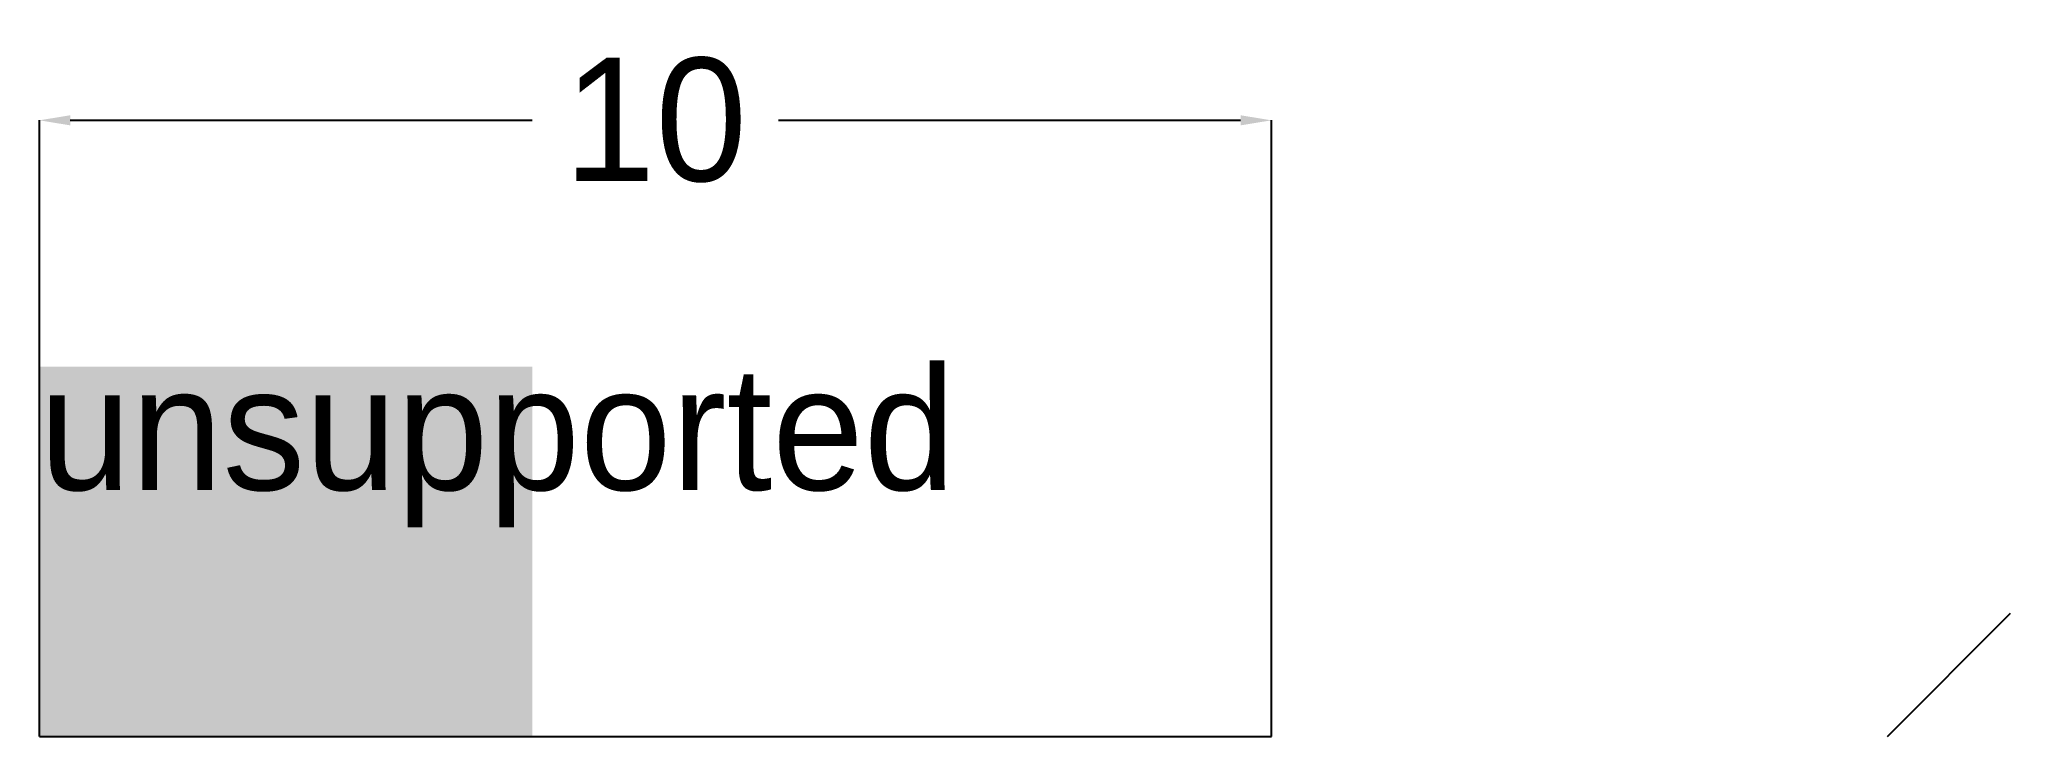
# Model space of a CAD drawing. Header units: millimetres. Extents: x 0 to 16, y 0 to 5.7.
import ezdxf

# ---------------------------------------------------------------- set-up
doc = ezdxf.new("R2010")
doc.units = ezdxf.units.MM
doc.dimstyles.get("Standard").update_dxf_attribs({"dimtxt": 2.5, "dimasz": 2.5, "dimexe": 1.25, "dimexo": 0.625, "dimtad": 1, "dimcen": 2.5, "dimazin": 3, "dimtfac": 1, "dimtmove": 0, "dimatfit": 3})

# ---------------------------------------------------------------- blocks, each defined once
blk = doc.blocks.new('ProbeBlock')
blk.add_line((0, 0), (1, 1))
blk = doc.blocks.new('_CLOSEDFILLED')
at = {"color": 0, "linetype": 'BYBLOCK'}
blk.add_solid([(-1, 0.164), (0, 0), (-1, -0.164)], dxfattribs=at)
blk = doc.blocks.new('*D1')
for p, q in [((0, 0), (0, 5)), ((0.25, 5), (4, 5)), ((6, 5), (9.75, 5)), ((10, 0), (10, 5))]:
    blk.add_line(p, q)
at = {"layer": 'Defpoints'}
for p in [(0, 5), (0, 0), (10, 0)]:
    blk.add_point(p, dxfattribs=at)
at = {"xscale": 0.25, "yscale": 0.25, "rotation": 180}
blk.add_blockref('_CLOSEDFILLED', (0, 5), dxfattribs=at)
at = {"xscale": 0.25, "yscale": 0.25}
blk.add_blockref('_CLOSEDFILLED', (10, 5), dxfattribs=at)
at = {"insert": (5, 5), "char_height": 1, "attachment_point": 5}
blk.add_mtext('10', dxfattribs=at)

msp = doc.modelspace()

# ---------------------------------------------------------------- hatches: boundary and pattern name
msp.add_hatch(color=2).paths.add_polyline_path([(0, 0), (4, 0), (4, 3), (0, 3)])

# ---------------------------------------------------------------- linework, layer by layer
msp.add_line((0, 0), (10, 0))

# ---------------------------------------------------------------- block references
msp.add_blockref('ProbeBlock', (15, 0))

# ---------------------------------------------------------------- texts
msp.add_text('unsupported', height=1).set_placement((0, 2))

# ---------------------------------------------------------------- dimensions: what is measured, and where the dimension line sits
dim = msp.add_linear_dim(base=(0, 5), p1=(0, 0), p2=(10, 0), dimstyle='Standard')
dim.commit()
dim.dimension.update_dxf_attribs({"geometry": '*D1', "text_midpoint": (5, 5)})

doc.saveas('drawing.dxf')
